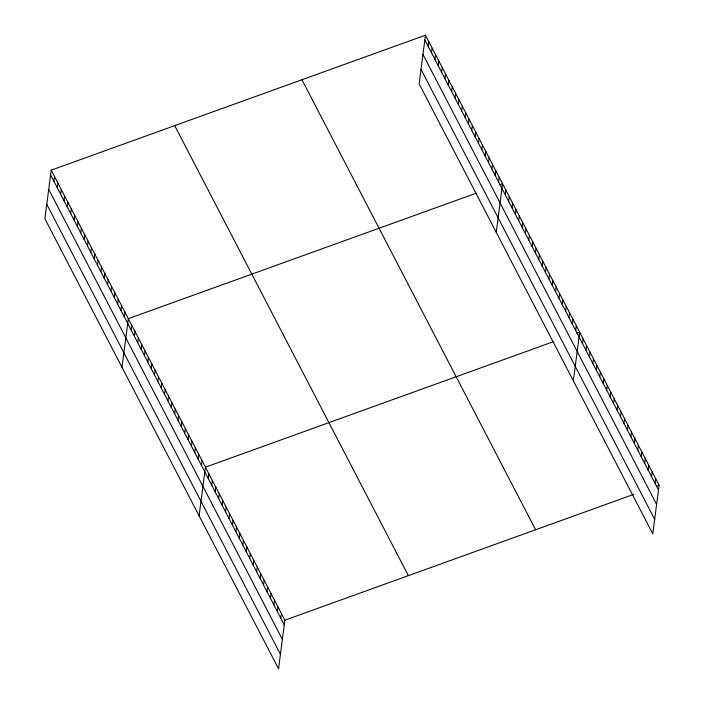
<?xml version="1.0" encoding="UTF-8"?>
<svg xmlns="http://www.w3.org/2000/svg" width="704" height="704" viewBox="0 0 704 704"><rect width="100%" height="100%" fill="white"/><g stroke="black" fill="none" stroke-linecap="round" stroke-linejoin="round"><path stroke-width="1.06" d="M51.207 170.157L44.889 218.777L278.555 668.8L284.874 620.189L51.207 170.157L425.445 35.2L659.111 485.223L652.793 533.843L419.126 83.811L425.445 35.2M53.944 181.333L54.56 176.616M57.297 187.792L57.913 183.075M60.65 194.242L61.266 189.534M64.002 200.702L64.618 195.985M67.355 207.161L67.971 202.444M70.708 213.62L71.324 208.903M74.061 220.07L74.677 215.362M77.414 226.53L78.03 221.813M80.766 232.989L81.382 228.272M84.119 239.439L84.735 234.731M87.472 245.898L88.088 241.19M90.825 252.358L91.441 247.641M94.178 258.817L94.794 254.1M97.53 265.267L98.146 260.559M100.883 271.726L101.499 267.018M104.236 278.186L104.852 273.469M107.589 284.645L108.196 279.928M110.942 291.095L111.549 286.387M114.294 297.554L114.902 292.846M117.647 304.014L118.254 299.297M121 310.473L121.607 305.756M124.353 316.923L124.96 312.215M122.003 367.286L128.313 318.674L476.221 193.204M131.058 329.842L131.666 325.125M134.411 336.301L135.018 331.584M137.764 342.751L138.371 338.043M141.117 349.21L141.724 344.494M144.47 355.67L145.077 350.953M147.822 362.129L148.43 357.412M151.175 368.579L151.782 363.871M154.528 375.038L155.135 370.322M157.881 381.498L158.488 376.781M161.225 387.948L161.841 383.24M164.578 394.407L165.194 389.699M167.93 400.866L168.546 396.15M171.283 407.326L171.899 402.609M174.636 413.776L175.252 409.068M177.989 420.235L178.605 415.527M181.342 426.694L181.958 421.978M184.694 433.154L185.31 428.437M188.047 439.604L188.663 434.896M191.4 446.063L192.016 441.355M194.753 452.522L195.369 447.806M198.106 458.982L198.722 454.265M201.458 465.432L202.074 460.724M199.109 515.794L205.427 467.183L553.326 341.713M208.27 478.544L208.877 473.836M211.719 485.197L212.335 480.48M215.178 491.85L215.785 487.133M218.627 498.502L219.243 493.786M222.086 505.155L222.693 500.438M225.535 511.808L226.151 507.091M228.994 518.461L229.601 513.744M232.443 525.114L233.059 520.397M235.902 531.766L236.509 527.05M239.351 538.419L239.967 533.702M242.81 545.072L243.417 540.355M246.259 551.725L246.875 547.008M249.718 558.378L250.325 553.661M253.167 565.03L253.783 560.314M256.626 571.683L257.233 566.966M260.075 578.336L260.691 573.619M263.534 584.989L264.141 580.272M266.983 591.642L267.599 586.925M270.442 598.294L271.058 593.578M273.891 604.947L274.507 600.23M277.35 611.6L277.966 606.883M280.808 618.253L281.415 613.536M428.182 46.367L428.798 41.659M431.534 52.826L432.15 48.11M434.887 59.286L435.503 54.569M438.24 65.745L438.856 61.028M441.593 72.195L442.209 67.487M444.946 78.654L445.562 73.938M448.298 85.114L448.914 80.397M451.651 91.564L452.267 86.856M455.004 98.023L455.62 93.315M458.357 104.482L458.973 99.766M461.71 110.942L462.326 106.225M465.062 117.392L465.678 112.684M468.415 123.851L469.022 119.143M471.768 130.31L472.375 125.594M475.121 136.77L475.728 132.053M478.474 143.22L479.081 138.512M481.826 149.679L482.434 144.971M485.179 156.138L485.786 151.422M488.532 162.598L489.139 157.881M491.885 169.048L492.492 164.34M495.238 175.507L495.845 170.799M498.59 181.966L499.198 177.25M496.241 232.32L502.55 183.709L499.831 184.694M505.296 194.876L505.903 190.168M508.649 201.335L509.256 196.618M512.002 207.794L512.609 203.078M515.354 214.254L515.962 209.537M518.707 220.704L519.314 215.996M522.06 227.163L522.667 222.446M525.404 233.622L526.02 228.906M528.757 240.082L529.373 235.365M532.11 246.532L532.726 241.824M535.462 252.991L536.078 248.274M538.815 259.45L539.431 254.734M542.168 265.901L542.784 261.193M545.521 272.36L546.137 267.652M548.874 278.819L549.49 274.102M552.226 285.278L552.842 280.562M555.579 291.729L556.195 287.021M558.932 298.188L559.548 293.48M562.285 304.647L562.901 299.93M565.638 311.106L566.254 306.39M568.99 317.557L569.606 312.849M572.343 324.016L572.959 319.308M575.696 330.475L576.312 325.758M573.346 380.829L579.665 332.218L576.937 333.203M582.507 343.587L583.114 338.87M585.957 350.24L586.573 345.523M589.415 356.893L590.022 352.176M592.865 363.546L593.481 358.829M596.323 370.19L596.93 365.482M599.773 376.842L600.389 372.134M603.231 383.495L603.838 378.787M606.681 390.148L607.297 385.44M610.139 396.801L610.746 392.093M613.589 403.454L614.205 398.746M617.047 410.106L617.654 405.398M620.497 416.759L621.113 412.051M623.955 423.412L624.562 418.704M627.405 430.065L628.021 425.357M630.863 436.718L631.47 432.01M634.313 443.37L634.929 438.662M637.771 450.023L638.378 445.315M641.221 456.676L641.837 451.968M644.679 463.329L645.286 458.621M648.129 469.982L648.745 465.274M651.587 476.634L652.194 471.918M655.037 483.287L655.653 478.57M284.874 620.189L633.679 494.393M656.383 486.209L659.111 485.223M424.829 39.917L658.495 489.94M422.946 54.402L656.612 504.425M421.01 69.326L654.676 519.35M301.946 79.737L535.612 529.76M174.706 125.62L408.364 575.652M50.591 174.874L284.258 624.906M48.717 189.358L282.374 639.39M46.772 204.283L280.438 654.315"/></g></svg>
